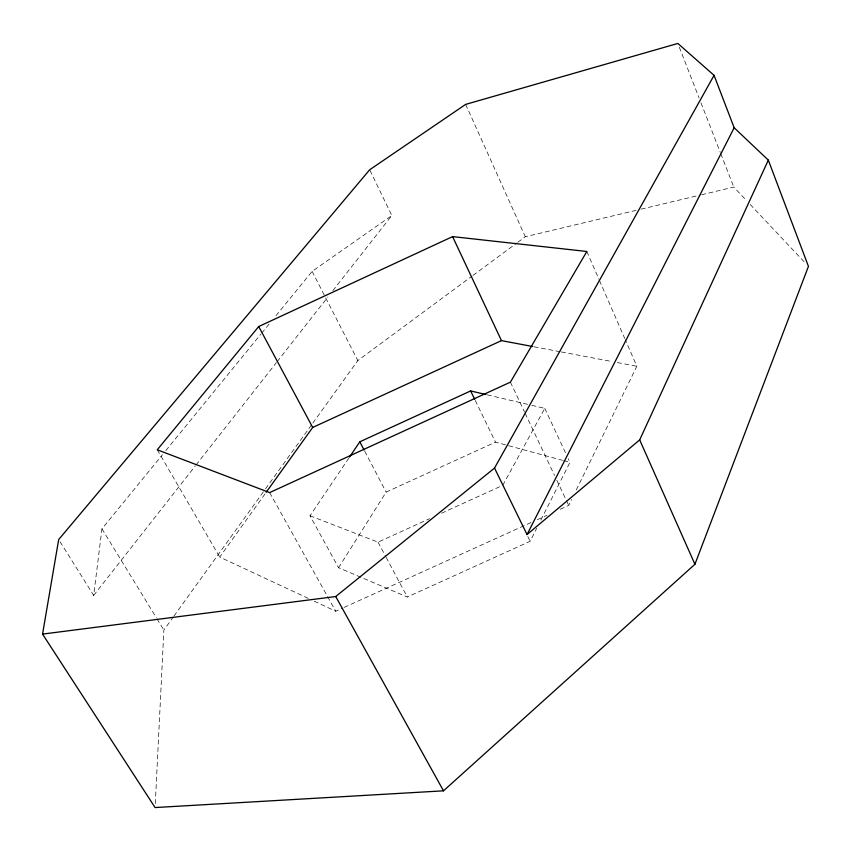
<?xml version="1.0" encoding="UTF-8"?>
<svg xmlns="http://www.w3.org/2000/svg" width="851" height="851" viewBox="0 0 851 851"><rect width="100%" height="100%" fill="white"/><g stroke="black" fill="none" stroke-linecap="round" stroke-linejoin="round"><path stroke-width="0.64" stroke-dasharray="4.25 3.19" d="M155.297 803.589L163.881 630.059L173.189 617.124M60.081 541.779L93.674 595.402L101.95 528.811L162.477 454.679M560.266 509.26L568.723 505.42L571.627 499.473M576.287 489.953L636.856 366.26L625.272 339.677M348.825 458.125L310.009 515.759L338.56 567.745L407.299 597.019L530.141 541.289L536.673 528.333M540.832 520.089L569.968 462.359L568.287 458.763M502.76 485.336L544.768 408.374L529.428 404.768M338.56 567.745L386.141 492.101L495.484 442.126L562.394 460.306M308.232 598.381L219.718 557.065L265.427 493.346M173.966 616.05L264.735 489.931M265.512 488.846L312.062 424.17M312.828 423.096L357.824 360.579L471.965 276.181M93.674 595.402L195.241 465.997M196.06 464.954L276.33 362.686M277.149 361.643L327.933 296.935M332.847 290.68L391.822 215.537L369.685 169.764M165.839 450.562L260.842 334.198M261.683 333.166L270.937 321.848M275.979 315.668L312.126 271.384L391.822 215.537M473.028 275.394L516.759 243.056M517.823 242.269L525.29 236.748L635.984 210.378M310.009 515.759L378.035 542.172L429.606 518.674M441.595 513.206L501.569 485.878M314.21 601.178L335.741 611.231L342.985 607.933M344.198 607.391L531.301 522.408M537.332 519.674L546.991 515.28M641.133 209.155L700.341 195.049M701.628 194.751L733.807 187.082L746.55 200.623M534.013 346.782L560.043 351.708M561.352 351.952L612.124 361.569M617.326 362.558L636.856 366.26M487.261 394.843L528.152 404.47M563.649 460.646L569.968 462.359M750.188 204.485L804.812 262.502M101.95 528.811L156.307 617.688M156.999 618.805L163.881 630.059M157.244 449.775L219.718 557.065M269.639 492.601L335.741 611.231M378.035 542.172L385.503 556.182M386.131 557.341L407.299 597.019M364.707 451.168L386.141 492.101M312.126 271.384L357.824 360.579M527.811 536.534L530.141 541.289M475.273 400.459L495.484 442.126M510.419 382.152L524.567 412.075M525.141 413.267L554.565 475.496M556.831 480.283L565.883 499.431M566.458 500.633L568.723 505.42M544.768 408.374L566.043 453.966M465.657 104.386L525.29 236.748M586.839 251.481L598.944 279.277M599.476 280.479L624.74 338.464M679.3 47.156L699.075 97.929M701.001 102.875L720.297 152.414M720.776 153.648L733.807 187.082"/><path stroke-width="1.28" d="M42.55 634.101L58.687 539.545L369.685 169.764L465.657 104.386L677.853 43.444L714.074 75.345L734.168 127.767L768.325 160.126L808.45 266.363L694.927 564.266L443.499 790.824L155.095 807.556L42.55 634.101L335.72 596.53L494.527 468.071L714.074 75.345M494.527 468.071L527.035 534.534L639.686 439.893L768.325 160.126M527.035 534.534L734.168 127.767M349.559 457.03L359.813 441.807L470.646 390.939L485.985 394.545M266.203 492.261L312.689 427.457L501.473 340.613L532.715 346.527M258.715 326.539L157.244 449.775L269.639 492.601L510.419 382.152L586.839 251.481L452.583 236.61L258.715 326.539L312.689 427.457M335.72 596.53L443.499 790.824M359.813 441.807L364.1 449.998M470.646 390.939L474.688 399.268M452.583 236.61L501.473 340.613M639.686 439.893L694.927 564.266"/></g></svg>
